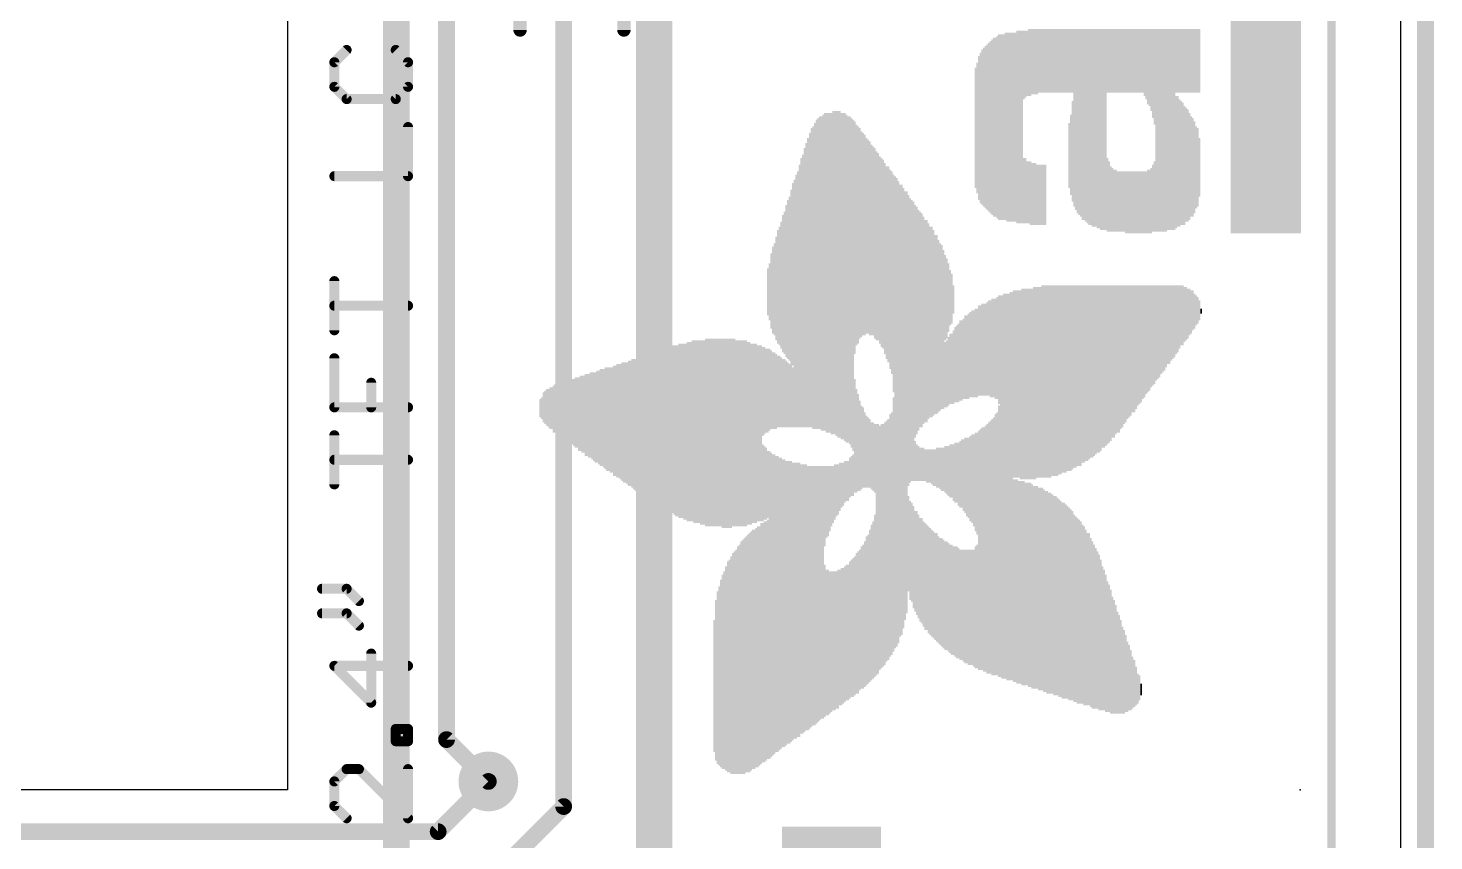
# Model space of a CAD drawing. Extents: x -0.6 to 62.7, y -0.8 to 53.6.
# Drawn here: x 41.4 to 62.74, y 10.4 to 22.74 of the extents above; entities that cross this region are included whole.
import ezdxf

# ---------------------------------------------------------------- set-up
doc = ezdxf.new("R2010")
doc.units = 0
for name, color, linetype in [('1', 12, 'CONTINUOUS'), ('16', 132, 'CONTINUOUS'), ('18', 110, 'CONTINUOUS'), ('20', 53, 'CONTINUOUS'), ('21', 40, 'CONTINUOUS'), ('22', 6, 'CONTINUOUS'), ('23', 40, 'CONTINUOUS')]:
    doc.layers.add(name, color=color, linetype=linetype)

# ---------------------------------------------------------------- blocks, each defined once
blk = doc.blocks.new('RECT')
blk.add_solid([(-0.5, -0.5), (0.5, -0.5), (-0.5, 0.5), (0.5, 0.5)])
blk = doc.blocks.new('ROUNDV')
at = {"const_width": 0.5}
blk.add_lwpolyline([(0, -0.25, 1), (0, 0.25, 1), (0, -0.25)], format="xyb", dxfattribs=at)

msp = doc.modelspace()

# ---------------------------------------------------------------- linework, layer by layer
at = {"layer": '1'}
for points, const_width in [([(62.611, -0.508), (62.611, 53.467)], 0.254), ([(47.752, 47.498), (47.752, 11.938)], 0.254), ([(46.99, 42.291), (46.99, 7.94)], 0.4064), ([(50.83, 9.84), (50.83, 41.559)], 0.4064), ([(47.752, 11.938), (48.387, 11.303)], 0.254)]:
    msp.add_lwpolyline(points, dxfattribs=dict(at, const_width=const_width))
at = {"layer": '1', "const_width": 0.127}
for points in [[(47.7969, 11.9829, 1), (47.7071, 11.8931)], [(47.6885, 11.938, 1), (47.8155, 11.938)], [(48.3421, 11.2581, 1), (48.4319, 11.3479)]]:
    msp.add_lwpolyline(points, format="xyb", dxfattribs=at)
at = {"layer": '16', "const_width": 0.254}
for points in [[(62.611, -0.635), (62.611, 53.34)], [(51.054, 38.608), (51.054, 9.525)], [(49.53, 10.922), (49.53, 37.338)], [(48.387, 11.303), (47.625, 10.541)], [(48.514, 9.906), (49.53, 10.922)], [(47.625, 10.541), (41.148, 10.541)]]:
    msp.add_lwpolyline(points, dxfattribs=at)
at = {"layer": '16', "const_width": 0.127}
for points in [[(48.4319, 11.2581, 1), (48.3421, 11.3479)], [(49.4665, 10.922, 1), (49.5935, 10.922)], [(49.5749, 10.8771, 1), (49.4851, 10.9669)], [(47.5801, 10.5859, 1), (47.6699, 10.4961)], [(47.625, 10.4775, 1), (47.625, 10.6045)]]:
    msp.add_lwpolyline(points, format="xyb", dxfattribs=at)
at = {"layer": '20'}
for p, q in [((62.23, 50.038), (62.23, 2.54)), ((45.339, 41.402), (45.339, 11.176)), ((45.339, 11.176), (38.608, 11.176))]:
    msp.add_line(p, q, dxfattribs=at)
at = {"layer": '21'}
for points, const_width in [([(48.8683, 22.7076), (48.8683, 23.233)], 0.2032), ([(50.4444, 22.7076), (50.4444, 23.233)], 0.2032), ([(46.2357, 22.4043), (46.0492, 22.2178)], 0.1524), ([(47.1678, 22.2178), (46.9814, 22.4043)], 0.1524), ([(46.0492, 22.2178), (46.0492, 21.845)], 0.1524), ([(47.1678, 21.845), (47.1678, 22.2178)], 0.1524), ([(46.0492, 21.845), (46.2357, 21.6586)], 0.1524), ([(46.9814, 21.6586), (47.1678, 21.845)], 0.1524), ([(46.2357, 21.6586), (46.9814, 21.6586)], 0.1524), ([(47.1678, 20.4892), (47.1678, 21.2349)], 0.1524), ([(46.0492, 20.4892), (47.1678, 20.4892)], 0.1524), ([(46.0492, 18.1504), (46.0492, 18.8961)], 0.1524), ([(47.1678, 18.5232), (46.0492, 18.5232)], 0.1524), ([(46.0492, 16.981), (46.0492, 17.7267)], 0.1524), ([(46.6085, 16.981), (46.6085, 17.3538)], 0.1524), ([(47.1678, 16.981), (46.0492, 16.981)], 0.1524), ([(46.0492, 15.8116), (46.0492, 16.5573)], 0.1524), ([(47.1678, 16.1844), (46.0492, 16.1844)], 0.1524), ([(45.8628, 14.227), (46.2357, 14.227)], 0.1524), ([(46.2357, 14.227), (46.4221, 14.0405)], 0.1524), ([(45.8628, 13.8541), (46.2357, 13.8541)], 0.1524), ([(46.2357, 13.8541), (46.4221, 13.6677)], 0.1524), ([(46.6085, 12.4983), (46.6085, 13.244)], 0.1524), ([(47.1678, 13.0576), (46.0492, 13.0576)], 0.1524), ([(46.0492, 13.0576), (46.6085, 12.4983)], 0.1524), ([(46.9814, 11.9136), (46.9814, 12.1)], 0.1524), ([(46.9814, 12.1), (47.1678, 12.1)], 0.1524), ([(47.1678, 12.1), (47.1678, 11.9136)], 0.1524), ([(47.1678, 11.9136), (46.9814, 11.9136)], 0.1524), ([(46.2357, 11.4899), (46.0492, 11.3035)], 0.1524), ([(46.4221, 11.4899), (46.2357, 11.4899)], 0.1524), ([(47.1678, 10.7442), (46.4221, 11.4899)], 0.1524), ([(47.1678, 11.4899), (47.1678, 10.7442)], 0.1524), ([(46.0492, 11.3035), (46.0492, 10.9306)], 0.1524), ([(46.0492, 10.9306), (46.2357, 10.7442)], 0.1524)]:
    msp.add_lwpolyline(points, dxfattribs=dict(at, const_width=const_width))
for points, const_width in [([(48.8175, 22.7076, 1), (48.9191, 22.7076)], 0.1016), ([(50.3936, 22.7076, 1), (50.4952, 22.7076)], 0.1016), ([(46.2626, 22.3773, 1), (46.2087, 22.4312)], 0.0762), ([(47.0083, 22.4312, 1), (46.9544, 22.3773)], 0.0762), ([(46.0873, 22.2178, 1), (46.0111, 22.2178)], 0.0762), ([(46.0223, 22.2448, 1), (46.0762, 22.1909)], 0.0762), ([(47.2059, 22.2178, 1), (47.1297, 22.2178)], 0.0762), ([(47.1409, 22.1909, 1), (47.1947, 22.2448)], 0.0762), ([(46.0111, 21.845, 1), (46.0873, 21.845)], 0.0762), ([(46.0762, 21.8719, 1), (46.0223, 21.8181)], 0.0762), ([(47.1297, 21.845, 1), (47.2059, 21.845)], 0.0762), ([(47.1947, 21.8181, 1), (47.1409, 21.8719)], 0.0762), ([(46.2357, 21.6967, 1), (46.2357, 21.6205)], 0.0762), ([(46.2087, 21.6316, 1), (46.2626, 21.6855)], 0.0762), ([(46.9544, 21.6855, 1), (47.0083, 21.6316)], 0.0762), ([(46.9814, 21.6205, 1), (46.9814, 21.6967)], 0.0762), ([(47.2059, 21.2349, 1), (47.1297, 21.2349)], 0.0762), ([(46.0492, 20.5273, 1), (46.0492, 20.4511)], 0.0762), ([(47.1297, 20.4892, 1), (47.2059, 20.4892)], 0.0762), ([(47.1678, 20.4511, 1), (47.1678, 20.5273)], 0.0762), ([(46.0873, 18.8961, 1), (46.0111, 18.8961)], 0.0762), ([(46.0492, 18.5613, 1), (46.0492, 18.4851)], 0.0762), ([(47.1678, 18.4851, 1), (47.1678, 18.5613)], 0.0762), ([(46.0111, 18.1504, 1), (46.0873, 18.1504)], 0.0762), ([(46.0873, 17.7267, 1), (46.0111, 17.7267)], 0.0762), ([(46.6466, 17.3538, 1), (46.5704, 17.3538)], 0.0762), ([(46.0492, 17.0191, 1), (46.0492, 16.9429)], 0.0762), ([(46.0111, 16.981, 1), (46.0873, 16.981)], 0.0762), ([(46.5704, 16.981, 1), (46.6466, 16.981)], 0.0762), ([(47.1678, 16.9429, 1), (47.1678, 17.0191)], 0.0762), ([(46.0873, 16.5573, 1), (46.0111, 16.5573)], 0.0762), ([(46.0492, 16.2225, 1), (46.0492, 16.1463)], 0.0762), ([(47.1678, 16.1463, 1), (47.1678, 16.2225)], 0.0762), ([(46.0111, 15.8116, 1), (46.0873, 15.8116)], 0.0762), ([(45.8628, 14.2651, 1), (45.8628, 14.1889)], 0.0762), ([(46.2626, 14.2539, 1), (46.2087, 14.2)], 0.0762), ([(46.2357, 14.1889, 1), (46.2357, 14.2651)], 0.0762), ([(46.3952, 14.0136, 1), (46.449, 14.0675)], 0.0762), ([(45.8628, 13.8922, 1), (45.8628, 13.816)], 0.0762), ([(46.2626, 13.8811, 1), (46.2087, 13.8272)], 0.0762), ([(46.2357, 13.816, 1), (46.2357, 13.8922)], 0.0762), ([(46.3952, 13.6407, 1), (46.449, 13.6946)], 0.0762), ([(46.6466, 13.244, 1), (46.5704, 13.244)], 0.0762), ([(46.0492, 13.0957, 1), (46.0492, 13.0195)], 0.0762), ([(46.0762, 13.0845, 1), (46.0223, 13.0306)], 0.0762), ([(47.1678, 13.0195, 1), (47.1678, 13.0957)], 0.0762), ([(46.5704, 12.4983, 1), (46.6466, 12.4983)], 0.0762), ([(46.5816, 12.4714, 1), (46.6355, 12.5252)], 0.0762), ([(47.0195, 12.1, 1), (46.9433, 12.1)], 0.0762), ([(46.9814, 12.1381, 1), (46.9814, 12.0619)], 0.0762), ([(47.2059, 12.1, 1), (47.1297, 12.1)], 0.0762), ([(47.1678, 12.0619, 1), (47.1678, 12.1381)], 0.0762), ([(46.9814, 11.9517, 1), (46.9814, 11.8755)], 0.0762), ([(46.9433, 11.9136, 1), (47.0195, 11.9136)], 0.0762), ([(47.1297, 11.9136, 1), (47.2059, 11.9136)], 0.0762), ([(47.1678, 11.8755, 1), (47.1678, 11.9517)], 0.0762), ([(46.2357, 11.528, 1), (46.2357, 11.4518)], 0.0762), ([(46.2626, 11.463, 1), (46.2087, 11.5168)], 0.0762), ([(46.449, 11.5168, 1), (46.3952, 11.463)], 0.0762), ([(46.4221, 11.4518, 1), (46.4221, 11.528)], 0.0762), ([(47.2059, 11.4899, 1), (47.1297, 11.4899)], 0.0762), ([(46.0873, 11.3035, 1), (46.0111, 11.3035)], 0.0762), ([(46.0223, 11.3304, 1), (46.0762, 11.2765)], 0.0762), ([(46.0762, 10.9576, 1), (46.0223, 10.9037)], 0.0762), ([(46.0111, 10.9306, 1), (46.0873, 10.9306)], 0.0762), ([(46.2087, 10.7173, 1), (46.2626, 10.7711)], 0.0762), ([(47.1297, 10.7442, 1), (47.2059, 10.7442)], 0.0762), ([(47.1409, 10.7173, 1), (47.1947, 10.7711)], 0.0762)]:
    msp.add_lwpolyline(points, format="xyb", dxfattribs=dict(at, const_width=const_width))
at = {"layer": '22', "const_width": 0.127}
msp.add_lwpolyline([(61.182, 4.989), (61.182, 47.589)], dxfattribs=at)
at = {"layer": '23'}
msp.add_point((60.706, 11.176), dxfattribs=at)

# ---------------------------------------------------------------- block references
at = {"layer": '1', "xscale": 1.3, "yscale": 1.5, "rotation": 90}
msp.add_blockref('RECT', (53.594, 9.967), dxfattribs=at)
at = {"layer": '18', "xscale": 0.9064, "yscale": 0.9064}
msp.add_blockref('ROUNDV', (48.387, 11.303), dxfattribs=at)
msp.add_blockref('ROUNDV', (48.387, 11.303), dxfattribs=at)
at = {"layer": '21', "yscale": 0.0254, "rotation": 90}
for p, xscale in [((59.6646, 30.226), 21.209), ((59.69, 30.226), 21.209), ((59.7154, 30.226), 21.209), ((59.7408, 30.226), 21.209), ((59.7662, 30.226), 21.209), ((59.7916, 30.226), 21.209), ((59.817, 24.8031), 10.3632), ((59.8424, 24.8031), 10.3632), ((59.8678, 24.8031), 10.3632), ((59.8932, 24.8031), 10.3632), ((59.9186, 24.8031), 10.3632), ((59.944, 24.8031), 10.3632), ((59.9694, 24.8031), 10.3632), ((59.9948, 24.8031), 10.3632), ((60.0202, 24.8031), 10.3632), ((60.0456, 24.8031), 10.3632), ((60.071, 24.8031), 10.3632), ((60.0964, 24.8031), 10.3632), ((60.1218, 24.8031), 10.3632), ((60.1472, 24.8031), 10.3632), ((60.1726, 24.8031), 10.3632), ((60.198, 24.8031), 10.3632), ((60.2234, 24.8031), 10.3632), ((60.2488, 24.8031), 10.3632), ((60.2742, 24.8031), 10.3632), ((60.2996, 24.8031), 10.3632), ((60.325, 24.8031), 10.3632), ((60.3504, 24.8031), 10.3632), ((60.3758, 24.8031), 10.3632), ((60.4012, 24.8031), 10.3632), ((60.4266, 24.8031), 10.3632), ((60.452, 24.8031), 10.3632), ((60.4774, 24.8031), 10.3632), ((60.5028, 24.8031), 10.3632), ((60.5282, 24.8031), 10.3632), ((60.5536, 24.8031), 10.3632), ((60.579, 24.8031), 10.3632), ((60.6044, 24.8031), 10.3632), ((60.6298, 24.8031), 10.3632), ((60.6552, 24.8031), 10.3632), ((60.6806, 24.8031), 10.3632), ((60.706, 24.8031), 10.3632), ((56.1086, 21.2344), 2.7686), ((56.134, 21.2344), 2.8194), ((56.1594, 21.2344), 2.8194), ((56.1848, 21.2344), 2.8194), ((56.2102, 21.2344), 2.8194), ((56.2356, 21.2471), 2.8448), ((56.261, 21.2344), 2.8702), ((56.2864, 21.2344), 2.8702), ((56.3118, 21.2344), 2.8702), ((56.3372, 21.2344), 2.8702), ((56.3626, 21.2344), 2.8702), ((56.388, 21.2344), 2.8702), ((56.4134, 21.2344), 2.921), ((56.4388, 21.2344), 2.921), ((56.4642, 21.2344), 2.921), ((56.4896, 21.2344), 2.921), ((56.515, 22.1742), 1.0414), ((56.5404, 22.1869), 1.016), ((56.5658, 22.1996), 0.9906), ((56.5912, 22.2123), 1.016), ((56.6166, 22.2123), 1.016), ((56.642, 22.225), 0.9906), ((56.6674, 22.225), 0.9906), ((56.6928, 22.225), 0.9906), ((56.7182, 22.225), 0.9906), ((56.7436, 22.2377), 0.9652), ((56.769, 22.2377), 0.9652), ((56.7944, 22.2377), 0.9652), ((56.8198, 22.2377), 0.9652), ((56.8452, 22.2377), 0.9652), ((56.8706, 22.2377), 0.9652), ((56.896, 22.2377), 0.9652), ((56.9214, 22.2377), 0.9652), ((56.9468, 22.2377), 0.9652), ((56.9722, 22.2377), 0.9652), ((56.9976, 22.2377), 0.9652), ((57.023, 22.2377), 0.9652), ((57.0484, 22.2377), 0.9652), ((57.0738, 22.2377), 0.9652), ((57.0992, 22.2377), 0.9652), ((57.1246, 22.2377), 0.9652), ((57.15, 22.2377), 0.9652), ((57.1754, 22.2377), 0.9652), ((57.2008, 22.2377), 0.9652), ((57.2262, 22.2377), 0.9652), ((57.2516, 22.2377), 0.9652), ((57.277, 21.3741), 2.6924), ((57.3024, 21.3487), 2.7432), ((57.3278, 21.3233), 2.794), ((57.3532, 21.3106), 2.8194), ((57.3786, 21.2979), 2.8448), ((57.404, 21.2725), 2.8956), ((57.4294, 21.2725), 2.8956), ((57.4548, 21.2598), 2.921), ((57.4802, 21.2471), 2.9464), ((57.5056, 21.2344), 2.9718), ((57.531, 21.2344), 2.9718), ((57.5564, 21.2217), 2.9972), ((57.5818, 21.2217), 2.9972), ((57.6072, 21.2217), 2.9972), ((57.6326, 21.209), 3.0226), ((57.658, 21.209), 3.0226), ((57.6834, 21.1963), 3.048), ((57.7088, 21.1963), 3.048), ((57.7342, 21.1963), 3.048), ((57.7596, 21.1963), 3.048), ((57.785, 22.2377), 0.9652), ((57.8104, 22.2377), 0.9652), ((57.8358, 22.2377), 0.9652), ((57.8612, 22.2377), 0.9652), ((57.8866, 22.2377), 0.9652), ((57.912, 22.2377), 0.9652), ((57.9374, 22.2377), 0.9652), ((57.9628, 22.2377), 0.9652), ((57.9882, 22.2377), 0.9652), ((58.0136, 22.2377), 0.9652), ((58.039, 22.2377), 0.9652), ((58.0644, 22.2377), 0.9652), ((58.0898, 22.2377), 0.9652), ((58.1152, 22.2377), 0.9652), ((58.1406, 22.2377), 0.9652), ((58.166, 22.2377), 0.9652), ((58.1914, 22.2377), 0.9652), ((58.2168, 22.2377), 0.9652), ((58.2422, 22.2377), 0.9652), ((58.2676, 22.2377), 0.9652), ((58.293, 22.2377), 0.9652), ((58.3184, 22.2377), 0.9652), ((58.3438, 22.2123), 1.016), ((58.3692, 22.1869), 1.0668), ((58.3946, 22.1488), 1.143), ((58.42, 22.1361), 1.1684), ((58.4454, 22.098), 1.2446), ((58.4708, 22.0472), 1.3462), ((58.4962, 21.9964), 1.4478), ((58.5216, 21.1836), 3.0734), ((58.547, 21.1836), 3.0734), ((58.5724, 21.1836), 3.0734), ((58.5978, 21.1836), 3.0734), ((58.6232, 21.1836), 3.0734), ((58.6486, 21.1836), 3.0734), ((58.674, 21.1836), 3.0734), ((58.6994, 21.1963), 3.048), ((58.7248, 21.1963), 3.048), ((58.7502, 21.1963), 3.048), ((58.7756, 21.1963), 3.048), ((58.801, 21.1963), 3.048), ((58.8264, 22.2377), 0.9652), ((58.8518, 22.2377), 0.9652), ((58.8772, 22.2377), 0.9652), ((58.9026, 22.2377), 0.9652), ((58.928, 22.2377), 0.9652), ((58.9534, 22.2377), 0.9652), ((58.9788, 22.2377), 0.9652), ((59.0042, 22.2377), 0.9652), ((59.0296, 22.2377), 0.9652), ((59.055, 22.2377), 0.9652), ((59.0804, 22.2377), 0.9652), ((59.1058, 22.2377), 0.9652), ((59.1312, 22.2377), 0.9652), ((59.1566, 22.2377), 0.9652), ((59.182, 22.2377), 0.9652), ((55.88, 21.2344), 2.3622), ((55.9054, 21.2344), 2.413), ((55.9308, 21.2344), 2.4638), ((55.9562, 21.2344), 2.5146), ((55.9816, 21.2344), 2.5654), ((56.007, 21.2344), 2.6162), ((56.0324, 21.2344), 2.667), ((56.0578, 21.2344), 2.7178), ((56.0832, 21.2344), 2.7178), ((55.8038, 21.2217), 1.9812), ((55.8292, 21.2217), 2.1844), ((55.8546, 21.2217), 2.286), ((55.7784, 21.2217), 1.8288), ((57.2516, 20.8661), 1.524), ((58.8264, 20.701), 2.0066), ((58.8518, 20.7137), 1.9812), ((58.8772, 20.6883), 1.9304), ((58.9026, 20.6883), 1.8796), ((58.928, 20.6756), 1.8542), ((58.9534, 20.6502), 1.8034), ((53.3654, 18.9992), 4.699), ((53.3908, 19.0119), 4.7244), ((53.4162, 19.0246), 4.7498), ((53.4416, 19.0119), 4.7752), ((53.467, 19.0246), 4.8006), ((53.4924, 19.0373), 4.826), ((53.5178, 19.0246), 4.8514), ((53.5432, 19.0246), 4.8514), ((53.5686, 19.0246), 4.8514), ((53.594, 19.0119), 4.8768), ((53.6194, 19.0246), 4.9022), ((53.6448, 19.0246), 4.9022), ((53.6702, 19.0119), 4.9276), ((53.6956, 18.9992), 4.953), ((53.721, 18.9992), 4.953), ((53.7464, 18.9738), 4.953), ((53.7718, 18.9738), 4.953), ((53.7972, 18.9611), 4.9784), ((53.8226, 18.9357), 4.9784), ((53.848, 18.923), 4.953), ((53.8734, 18.9103), 4.9784), ((53.8988, 18.8722), 5.0038), ((53.9242, 18.8341), 5.0292), ((57.2262, 20.8153), 1.2192), ((58.9788, 20.6629), 1.7272), ((59.0042, 20.6502), 1.7018), ((59.0296, 20.6375), 1.6256), ((59.055, 20.6375), 1.524), ((59.0804, 20.6248), 1.4986), ((53.2638, 18.9103), 4.4704), ((53.2892, 18.9484), 4.5466), ((53.3146, 18.9484), 4.5974), ((53.34, 18.9738), 4.6482), ((53.9496, 19.558), 3.5306), ((53.975, 19.5961), 3.3528), ((54.0004, 19.5961), 3.302), ((54.0258, 19.6215), 3.2004), ((54.0512, 19.6088), 3.1242), ((54.0766, 19.6088), 3.0734), ((57.2008, 20.8026), 0.9906), ((59.1058, 20.6248), 1.397), ((59.1312, 20.6248), 1.2446), ((59.1566, 20.6248), 1.1938), ((53.1876, 18.796), 4.2418), ((53.213, 18.8341), 4.318), ((53.2384, 18.8722), 4.3942), ((54.102, 19.5961), 3.048), ((54.1274, 19.5834), 2.9718), ((54.1528, 19.5707), 2.9464), ((54.1782, 19.5453), 2.9464), ((54.2036, 19.5199), 2.8956), ((54.229, 19.5072), 2.8702), ((54.2544, 19.4691), 2.8956), ((59.182, 20.6248), 0.889), ((53.1368, 18.7198), 4.0894), ((53.1622, 18.7452), 4.1402), ((54.2798, 19.431), 2.8702), ((54.3052, 19.4183), 2.8448), ((54.3306, 19.3675), 2.8448), ((54.356, 19.3294), 2.8702), ((54.3814, 19.304), 2.8702), ((56.515, 20.2692), 0.9906), ((56.5404, 20.2692), 0.9906), ((56.5658, 20.2438), 0.9398), ((56.5912, 20.2438), 0.9398), ((56.6166, 20.2311), 0.9652), ((57.785, 20.2057), 1.1176), ((57.8104, 20.1803), 1.0668), ((58.4962, 20.1803), 1.0668), ((53.0606, 18.5928), 3.8354), ((53.086, 18.6182), 3.8862), ((53.1114, 18.669), 3.9878), ((54.4068, 19.2405), 2.8956), ((54.4322, 19.177), 2.921), ((54.4576, 19.1516), 2.9718), ((54.483, 19.0754), 3.0226), ((54.5084, 19.0246), 3.0734), ((54.5338, 18.8595), 3.302), ((54.5592, 16.9037), 7.1628), ((56.642, 20.2184), 0.9398), ((56.6674, 20.2184), 0.9398), ((56.6928, 20.2184), 0.9398), ((56.7182, 20.2057), 0.9144), ((56.7436, 20.2057), 0.9144), ((56.769, 20.2057), 0.9144), ((56.7944, 20.2057), 0.9144), ((56.8198, 20.2057), 0.9144), ((56.8452, 20.2057), 0.9144), ((57.8358, 20.1422), 0.9906), ((57.8612, 20.1295), 0.9652), ((57.8866, 20.1168), 0.9398), ((57.912, 20.1168), 0.9398), ((57.9374, 20.1041), 0.9144), ((57.9628, 20.1041), 0.9144), ((57.9882, 20.1041), 0.9144), ((58.0136, 20.1041), 0.9144), ((58.039, 20.1041), 0.9144), ((58.0644, 20.0914), 0.9398), ((58.0898, 20.0914), 0.9398), ((58.1152, 20.0914), 0.9398), ((58.1406, 20.0914), 0.9398), ((58.166, 20.0914), 0.9398), ((58.1914, 20.0914), 0.9398), ((58.2168, 20.0914), 0.9398), ((58.2422, 20.0914), 0.9398), ((58.2676, 20.0914), 0.9398), ((58.293, 20.0914), 0.9398), ((58.3184, 20.0914), 0.9398), ((58.3438, 20.0914), 0.9398), ((58.3692, 20.0914), 0.9398), ((58.3946, 20.1041), 0.9652), ((58.42, 20.1041), 0.9652), ((58.4454, 20.1168), 0.9906), ((58.4708, 20.1549), 1.016), ((52.9844, 18.4785), 3.6068), ((53.0098, 18.9992), 2.7686), ((53.0352, 18.5547), 3.7592), ((54.5846, 16.9037), 7.112), ((54.61, 16.9037), 7.0104), ((54.6354, 16.9291), 6.858), ((54.6608, 16.9418), 6.8326), ((54.6862, 16.9672), 6.6802), ((52.9336, 18.923), 2.413), ((52.959, 18.9357), 2.4892), ((54.7116, 17.0053), 6.5024), ((54.737, 17.0561), 6.4008), ((54.7624, 17.9959), 4.4196), ((54.7878, 17.9959), 4.318), ((54.8132, 17.9959), 4.2672), ((54.8386, 17.9832), 4.2418), ((52.8574, 18.8595), 2.0828), ((52.8828, 18.8722), 2.159), ((52.9082, 18.8976), 2.3114), ((54.864, 18.288), 3.5306), ((54.8894, 18.3007), 3.4544), ((54.9148, 18.3007), 3.3528), ((54.9402, 18.3134), 3.2766), ((54.9656, 18.3007), 3.2512), ((54.991, 18.3007), 3.1496), ((52.7812, 18.8087), 1.7272), ((52.8066, 18.8214), 1.8034), ((52.832, 18.8341), 1.9304), ((55.0164, 18.288), 3.0734), ((55.0418, 18.288), 3.0734), ((55.0672, 18.288), 2.9718), ((55.0926, 18.2753), 2.8956), ((55.118, 18.2753), 2.8956), ((55.1434, 18.2626), 2.8194), ((52.705, 18.7579), 1.3208), ((52.7304, 18.7706), 1.397), ((52.7558, 18.7833), 1.5748), ((55.1688, 18.2372), 2.7178), ((55.1942, 18.2372), 2.7178), ((55.2196, 18.2118), 2.6162), ((55.245, 18.1991), 2.54), ((55.2704, 18.1991), 2.4892), ((52.6796, 18.7452), 1.143), ((55.2958, 18.161), 2.413), ((55.3212, 18.6436), 1.2954), ((55.3466, 18.6309), 1.2192), ((52.6288, 18.7325), 0.7112), ((52.6542, 18.7325), 0.8636), ((55.372, 18.6436), 1.0414), ((55.3974, 18.6436), 0.8382), ((55.4228, 18.6309), 0.762), ((55.4482, 18.6182), 0.4318), ((56.4896, 17.3355), 2.8956), ((56.515, 17.3355), 2.8956), ((56.5404, 17.3355), 2.8956), ((56.5658, 17.3355), 2.8956), ((56.5912, 17.3355), 2.8956), ((56.6166, 17.3355), 2.8956), ((56.642, 17.3355), 2.8956), ((56.6674, 17.3482), 2.921), ((56.6928, 17.3482), 2.921), ((56.7182, 17.3609), 2.8956), ((56.7436, 17.3609), 2.8956), ((56.769, 17.3609), 2.8956), ((56.7944, 17.3736), 2.921), ((56.8198, 17.3736), 2.921), ((56.8452, 17.3736), 2.921), ((56.8706, 17.3736), 2.921), ((56.896, 17.3736), 2.921), ((56.9214, 17.3736), 2.921), ((56.9468, 17.3863), 2.8956), ((56.9722, 17.3863), 2.8956), ((56.9976, 17.3863), 2.8956), ((57.023, 17.3863), 2.8956), ((57.0484, 17.399), 2.8702), ((57.0738, 17.399), 2.8702), ((57.0992, 17.4117), 2.8448), ((57.1246, 17.4117), 2.8448), ((57.15, 17.4117), 2.8448), ((57.1754, 17.4244), 2.8194), ((57.2008, 17.4244), 2.8194), ((57.2262, 17.4244), 2.8194), ((57.2516, 17.4371), 2.794), ((57.277, 17.4498), 2.7686), ((57.3024, 17.4498), 2.7686), ((57.3278, 17.4625), 2.7432), ((57.3532, 17.4625), 2.7432), ((57.3786, 17.4625), 2.7432), ((57.404, 17.4879), 2.6924), ((57.4294, 17.4879), 2.6924), ((57.4548, 17.5006), 2.667), ((57.4802, 17.5006), 2.667), ((57.5056, 17.5133), 2.6416), ((57.531, 17.526), 2.6162), ((57.5564, 17.526), 2.6162), ((57.5818, 17.5387), 2.5908), ((57.6072, 17.5514), 2.5654), ((57.6326, 17.5641), 2.54), ((57.658, 17.5641), 2.54), ((57.6834, 17.5768), 2.5146), ((57.7088, 17.6022), 2.4638), ((57.7342, 17.6022), 2.4638), ((57.7596, 17.6149), 2.4384), ((57.785, 17.6276), 2.413), ((57.8104, 17.6403), 2.3876), ((57.8358, 17.653), 2.3622), ((57.8612, 17.6784), 2.3114), ((57.8866, 17.6784), 2.3114), ((57.912, 17.7038), 2.2606), ((57.9374, 17.7165), 2.2352), ((57.9628, 17.7165), 2.2352), ((57.9882, 17.7419), 2.1844), ((58.0136, 17.7546), 2.159), ((58.039, 17.78), 2.1082), ((58.0644, 17.7927), 2.0828), ((58.0898, 17.8181), 2.032), ((58.1152, 17.8308), 2.0066), ((58.1406, 17.8435), 1.9812), ((58.166, 17.8689), 1.9304), ((58.1914, 17.8689), 1.9304), ((58.2168, 17.8943), 1.8796), ((58.2422, 17.9197), 1.8288), ((58.2676, 17.9324), 1.8034), ((58.293, 17.9451), 1.778), ((58.3184, 17.9705), 1.7272), ((58.3438, 17.9832), 1.7018), ((58.3692, 18.0086), 1.651), ((58.3946, 18.0213), 1.6256), ((58.42, 18.034), 1.6002), ((58.4454, 18.0594), 1.5494), ((58.4708, 18.0721), 1.524), ((58.4962, 18.0848), 1.4986), ((58.5216, 18.1102), 1.4478), ((58.547, 18.1229), 1.4224), ((58.5724, 18.1356), 1.397), ((58.5978, 18.161), 1.3462), ((58.6232, 18.1737), 1.3208), ((58.6486, 18.1864), 1.2954), ((58.674, 18.2118), 1.2446), ((58.6994, 18.2372), 1.1938), ((58.7248, 18.2372), 1.1938), ((58.7502, 18.2626), 1.143), ((58.7756, 18.2753), 1.1176), ((58.801, 18.288), 1.0922), ((58.8264, 18.3134), 1.0414), ((58.8518, 18.3261), 1.016), ((58.8772, 18.3515), 0.9652), ((58.9026, 18.3769), 0.9144), ((58.928, 18.3769), 0.9144), ((58.9534, 18.3896), 0.8382), ((58.9788, 18.4023), 0.8128), ((59.0042, 18.4023), 0.762), ((59.0296, 18.4277), 0.7112), ((55.9562, 17.8689), 1.4224), ((55.9816, 17.8816), 1.4478), ((56.007, 17.8689), 1.4732), ((56.0324, 17.8816), 1.4986), ((56.0578, 17.8816), 1.4986), ((56.0832, 17.8689), 1.524), ((56.1086, 17.8816), 1.5494), ((56.134, 17.8562), 1.651), ((56.1594, 15.7861), 5.7912), ((56.1848, 15.7734), 5.8166), ((56.2102, 15.7861), 5.842), ((56.2356, 15.7861), 5.842), ((56.261, 15.7734), 5.8674), ((56.2864, 15.7734), 5.8674), ((56.3118, 15.7861), 5.8928), ((56.3372, 15.7861), 5.8928), ((56.3626, 17.3355), 2.8448), ((56.388, 17.3355), 2.8448), ((56.4134, 17.3355), 2.8448), ((56.4388, 17.3355), 2.8448), ((56.4642, 17.3228), 2.8702), ((59.055, 18.4277), 0.6604), ((59.0804, 18.4531), 0.6096), ((59.1058, 18.4404), 0.5334), ((59.1312, 18.4531), 0.4572), ((59.1566, 18.4531), 0.4064), ((59.182, 18.4531), 0.3048), ((55.626, 17.7419), 1.27), ((55.6514, 17.7419), 1.27), ((55.6768, 17.7546), 1.2954), ((55.7022, 17.78), 1.2954), ((55.7276, 17.7927), 1.3208), ((55.753, 17.7927), 1.3208), ((55.7784, 17.8054), 1.3462), ((55.8038, 17.8054), 1.3462), ((55.8292, 17.8435), 1.3716), ((55.8546, 17.8435), 1.3716), ((55.88, 17.8562), 1.397), ((55.9054, 17.8562), 1.397), ((55.9308, 17.8562), 1.397), ((59.2074, 18.4404), 0.0762), ((55.4482, 17.5895), 1.1176), ((55.4736, 17.6276), 1.143), ((55.499, 17.6403), 1.1684), ((55.5244, 17.653), 1.1938), ((55.5498, 17.6911), 1.2192), ((55.5752, 17.6911), 1.2192), ((55.6006, 17.7165), 1.2192), ((51.2826, 16.6243), 2.6416), ((51.308, 16.6243), 2.6416), ((51.3334, 16.6243), 2.6416), ((51.3588, 16.6116), 2.667), ((51.3842, 16.6116), 2.667), ((51.4096, 16.6116), 2.7178), ((51.435, 16.6116), 2.7178), ((51.4604, 16.6116), 2.7178), ((51.4858, 16.6243), 2.7432), ((51.5112, 16.6116), 2.7686), ((51.5366, 16.6116), 2.7686), ((51.562, 16.6116), 2.7686), ((51.5874, 16.6116), 2.7686), ((51.6128, 16.5989), 2.794), ((51.6382, 16.5989), 2.794), ((51.6636, 16.5989), 2.794), ((51.689, 16.5989), 2.8448), ((51.7144, 16.5989), 2.8448), ((51.7398, 16.5989), 2.8448), ((51.7652, 16.5989), 2.8448), ((51.7906, 16.5989), 2.8448), ((51.816, 16.5989), 2.8448), ((51.8414, 16.5989), 2.8448), ((51.8668, 16.5989), 2.8448), ((51.8922, 16.5989), 2.8448), ((51.9176, 16.5989), 2.8448), ((51.943, 16.5862), 2.8702), ((51.9684, 16.5862), 2.8702), ((51.9938, 16.5862), 2.8702), ((52.0192, 16.5862), 2.8702), ((52.0446, 16.5862), 2.8702), ((52.07, 16.5862), 2.8702), ((52.0954, 16.5989), 2.8448), ((52.1208, 16.5989), 2.8448), ((52.1462, 16.5862), 2.8194), ((52.1716, 16.5862), 2.8194), ((52.197, 16.5862), 2.8194), ((52.2224, 16.5862), 2.8194), ((52.2478, 16.5862), 2.8194), ((52.2732, 16.5862), 2.8194), ((52.2986, 16.5862), 2.8194), ((52.324, 16.5862), 2.7686), ((52.3494, 16.5862), 2.7686), ((52.3748, 16.5735), 2.7432), ((52.4002, 16.5862), 2.7178), ((52.4256, 16.5862), 2.7178), ((52.451, 16.5862), 2.7178), ((55.3212, 17.4752), 0.9906), ((55.3466, 17.4879), 1.016), ((55.372, 17.526), 1.0414), ((55.3974, 17.5641), 1.0668), ((55.4228, 17.5641), 1.0668), ((50.5714, 16.7386), 1.9558), ((50.5968, 16.7259), 1.9812), ((50.6222, 16.7132), 2.0066), ((50.6476, 16.7132), 2.0066), ((50.673, 16.7132), 2.0574), ((50.6984, 16.7132), 2.0574), ((50.7238, 16.6878), 2.1082), ((50.7492, 16.7005), 2.1336), ((50.7746, 16.6878), 2.159), ((50.8, 16.7005), 2.1844), ((50.8254, 16.6751), 2.2352), ((50.8508, 16.6751), 2.2352), ((50.8762, 16.6624), 2.2606), ((50.9016, 16.6751), 2.286), ((50.927, 16.6624), 2.3114), ((50.9524, 16.6624), 2.3622), ((50.9778, 16.6624), 2.3622), ((51.0032, 16.6497), 2.3876), ((51.0286, 16.6497), 2.3876), ((51.054, 16.6497), 2.4384), ((51.0794, 16.637), 2.4638), ((51.1048, 16.637), 2.4638), ((51.1302, 16.637), 2.5146), ((51.1556, 16.637), 2.5146), ((51.181, 16.6497), 2.54), ((51.2064, 16.637), 2.5654), ((51.2318, 16.6243), 2.5908), ((51.2572, 16.6243), 2.5908), ((52.4764, 16.5862), 2.667), ((52.5018, 16.5862), 2.667), ((52.5272, 16.5862), 2.667), ((52.5526, 17.2212), 1.3462), ((52.578, 17.2339), 1.3208), ((52.6034, 17.2339), 1.27), ((52.6288, 17.2339), 1.27), ((52.6542, 17.2466), 1.2446), ((52.6796, 17.2466), 1.1938), ((52.705, 17.2339), 1.1684), ((52.7304, 17.2339), 1.1684), ((52.7558, 17.2212), 1.143), ((52.7812, 17.2212), 1.0922), ((52.8066, 17.2212), 1.0922), ((52.832, 17.2085), 1.0668), ((52.8574, 17.1958), 1.0414), ((52.8828, 17.1958), 1.0414), ((49.9364, 16.8656), 1.2954), ((49.9618, 16.8529), 1.3208), ((49.9872, 16.8402), 1.3462), ((50.0126, 16.8275), 1.3716), ((50.038, 16.8402), 1.397), ((50.0634, 16.8275), 1.4224), ((50.0888, 16.8275), 1.4732), ((50.1142, 16.8275), 1.4732), ((50.1396, 16.8148), 1.4986), ((50.165, 16.8148), 1.5494), ((50.1904, 16.8021), 1.5748), ((50.2158, 16.8021), 1.5748), ((50.2412, 16.7894), 1.6002), ((50.2666, 16.7894), 1.6002), ((50.292, 16.7767), 1.6764), ((50.3174, 16.7767), 1.6764), ((50.3428, 16.7767), 1.7272), ((50.3682, 16.7767), 1.7272), ((50.3936, 16.764), 1.7526), ((50.419, 16.764), 1.8034), ((50.4444, 16.7513), 1.8288), ((50.4698, 16.7513), 1.8288), ((50.4952, 16.7386), 1.8542), ((50.5206, 16.7386), 1.905), ((50.546, 16.7386), 1.905), ((52.9082, 17.1831), 1.016), ((52.9336, 17.1704), 0.9906), ((52.959, 17.1577), 0.9652), ((53.0098, 17.1323), 0.9144), ((49.3268, 16.9672), 0.635), ((49.3522, 16.9672), 0.635), ((49.3776, 16.9545), 0.7112), ((49.403, 16.9672), 0.7366), ((49.4284, 16.9545), 0.762), ((49.4538, 16.9545), 0.762), ((49.4792, 16.9418), 0.8382), ((49.5046, 16.9418), 0.8382), ((49.53, 16.9291), 0.8636), ((49.5554, 16.9418), 0.889), ((49.5808, 16.9291), 0.9144), ((49.6062, 16.9291), 0.9652), ((49.6316, 16.9164), 0.9906), ((49.657, 16.9164), 0.9906), ((49.6824, 16.9037), 1.016), ((49.7078, 16.9037), 1.0668), ((49.7332, 16.9037), 1.0668), ((49.7586, 16.8783), 1.1176), ((49.784, 16.891), 1.143), ((49.8094, 16.8783), 1.1684), ((49.8348, 16.8783), 1.1684), ((49.8602, 16.8656), 1.2446), ((49.8856, 16.8656), 1.2446), ((49.911, 16.8529), 1.27), ((53.9496, 16.5481), 1.7272), ((49.1744, 16.9672), 0.2794), ((49.1998, 16.9672), 0.3302), ((49.2252, 16.9799), 0.4572), ((49.2506, 16.9799), 0.508), ((49.276, 16.9799), 0.5588), ((49.3014, 16.9672), 0.5842), ((53.975, 16.4719), 1.5748), ((54.0004, 16.4465), 1.4732), ((54.0258, 16.3957), 1.3716), ((54.5338, 15.2019), 3.8608), ((54.0512, 16.3703), 1.27), ((54.0766, 16.3703), 1.2192), ((54.102, 16.3322), 1.143), ((54.483, 15.0368), 3.683), ((54.5084, 15.0622), 3.683), ((56.0832, 14.8971), 3.9624), ((56.1086, 14.9098), 3.9878), ((56.134, 14.9479), 4.1148), ((54.1274, 16.3068), 1.0922), ((54.1528, 16.2941), 1.0668), ((54.1782, 16.2814), 1.0414), ((54.2036, 16.2433), 1.016), ((54.229, 16.2306), 1.0414), ((54.2544, 16.2052), 1.0414), ((54.2798, 14.8209), 3.81), ((54.3052, 14.8336), 3.7846), ((54.3306, 14.8463), 3.7084), ((54.356, 14.8717), 3.7084), ((54.3814, 14.8844), 3.683), ((54.4068, 14.9098), 3.683), ((54.4322, 14.9479), 3.6576), ((54.4576, 14.9733), 3.6576), ((55.8546, 14.8209), 3.6576), ((55.88, 14.8336), 3.683), ((55.9054, 14.8209), 3.7084), ((55.9308, 14.8336), 3.7338), ((55.9562, 14.8336), 3.7846), ((55.9816, 14.8463), 3.81), ((56.007, 14.859), 3.8354), ((56.0324, 14.859), 3.8862), ((56.0578, 14.8717), 3.9116), ((54.864, 16.1671), 0.6096), ((55.4736, 15.9893), 0.9144), ((55.499, 15.9893), 0.9144), ((55.5244, 15.9639), 0.9652), ((55.5498, 15.9639), 1.016), ((55.5752, 15.9766), 1.0414), ((55.6006, 15.9512), 1.0922), ((55.626, 15.9512), 1.143), ((55.6514, 15.9258), 1.1938), ((55.6768, 15.9131), 1.2192), ((55.7022, 15.9004), 1.2954), ((55.7276, 15.9004), 1.3462), ((55.753, 15.875), 1.397), ((55.7784, 15.8496), 1.4986), ((55.8038, 15.8242), 1.5494), ((55.8292, 14.8082), 3.6322), ((52.5526, 15.8369), 1.1684), ((52.578, 15.8369), 1.1176), ((52.6034, 15.8242), 1.0922), ((52.6288, 15.8115), 1.016), ((52.6542, 13.9827), 4.6736), ((52.6796, 13.9827), 4.6228), ((52.705, 13.9827), 4.572), ((52.7304, 13.9954), 4.5466), ((52.7558, 13.9954), 4.4958), ((52.7812, 13.9954), 4.4958), ((52.8066, 13.9954), 4.445), ((52.832, 14.0081), 4.4196), ((53.8734, 15.9131), 0.6096), ((53.8988, 15.9385), 0.6096), ((53.9242, 15.9512), 0.635), ((54.8894, 16.1417), 0.5588), ((54.9148, 16.129), 0.5334), ((54.9402, 16.1163), 0.508), ((54.9656, 16.1163), 0.508), ((54.991, 16.1163), 0.508), ((55.0164, 16.1036), 0.4826), ((55.0418, 16.0909), 0.508), ((55.0672, 16.0909), 0.508), ((55.0926, 16.0909), 0.508), ((55.118, 16.0782), 0.5334), ((55.1434, 16.0655), 0.5588), ((55.1688, 16.0655), 0.5588), ((55.1942, 16.0655), 0.6096), ((55.2196, 16.0655), 0.6096), ((55.245, 16.0528), 0.635), ((55.2704, 16.0401), 0.6604), ((55.2958, 16.0401), 0.6604), ((55.3212, 16.0401), 0.7112), ((55.3466, 16.0274), 0.7366), ((55.372, 16.0147), 0.762), ((55.3974, 16.0147), 0.8128), ((55.4228, 16.0147), 0.8128), ((55.4482, 15.9893), 0.8636), ((52.8574, 14.0081), 4.3688), ((52.8828, 14.0081), 4.3688), ((52.9082, 14.0081), 4.318), ((52.9336, 14.0208), 4.2926), ((52.959, 14.0208), 4.2926), ((52.9844, 14.0335), 4.2672), ((53.0098, 14.0335), 4.2164), ((53.0352, 14.0462), 4.191), ((53.0606, 14.0462), 4.191), ((53.086, 14.0589), 4.1656), ((53.1114, 14.0589), 4.1656), ((53.1368, 14.0716), 4.0894), ((53.1622, 14.0716), 4.0894), ((53.1876, 14.0843), 4.064), ((53.213, 14.097), 4.0386), ((53.2384, 14.0843), 4.0132), ((53.2638, 14.097), 3.9878), ((53.2892, 14.1097), 3.9624), ((53.3146, 14.1224), 3.937), ((53.34, 14.1224), 3.937), ((53.3654, 14.1351), 3.9116), ((53.3908, 14.1478), 3.8862), ((53.4162, 14.1605), 3.8608), ((53.4416, 14.1732), 3.8354), ((53.467, 14.1732), 3.8354), ((53.4924, 15.4813), 1.2192), ((53.5178, 15.5448), 1.0922), ((53.5432, 15.5575), 1.0668), ((53.5686, 15.5956), 0.9906), ((53.594, 15.6337), 0.9144), ((53.6194, 15.6591), 0.8636), ((53.6448, 15.6972), 0.8382), ((53.6702, 15.7226), 0.7874), ((53.6956, 15.7353), 0.762), ((53.721, 15.7734), 0.7366), ((53.7464, 15.7988), 0.6858), ((53.7718, 15.8115), 0.6604), ((53.7972, 15.8496), 0.635), ((53.8226, 15.8623), 0.6096), ((53.848, 15.8623), 0.6096), ((56.3626, 14.351), 3.0734), ((56.388, 14.351), 3.0734), ((56.4134, 14.3383), 3.0988), ((56.4388, 14.3256), 3.0734), ((56.4642, 14.3256), 3.0734), ((56.4896, 14.3129), 3.0988), ((56.515, 14.3129), 3.0988), ((56.5404, 14.3002), 3.0734), ((56.5658, 14.3002), 3.0734), ((56.5912, 14.2875), 3.0988), ((56.6166, 14.2875), 3.0988), ((56.642, 14.2621), 3.0988), ((54.7624, 14.9098), 1.4478), ((56.6674, 14.2494), 3.0734), ((56.6928, 14.2494), 3.0734), ((56.7182, 14.2494), 3.0734), ((56.7436, 14.224), 3.0734), ((56.769, 14.224), 3.0734), ((56.7944, 14.224), 3.0734), ((56.8198, 14.1986), 3.0734), ((56.8452, 14.1859), 3.048), ((56.8706, 14.1732), 3.0734), ((56.896, 14.1605), 3.048), ((56.9214, 14.1605), 3.048), ((56.9468, 14.1478), 3.0226), ((56.9722, 14.1224), 3.0226), ((56.9976, 14.1224), 3.0226), ((57.023, 14.1097), 2.9972), ((57.0484, 14.0843), 2.9972), ((54.7878, 14.8082), 1.4986), ((54.8132, 14.7828), 1.4986), ((54.8386, 14.7066), 1.5494), ((54.864, 14.6431), 1.524), ((54.8894, 14.6177), 1.5748), ((57.0738, 14.0716), 2.9718), ((57.0992, 14.0462), 2.9718), ((57.1246, 14.0462), 2.9718), ((57.15, 14.0335), 2.9464), ((57.1754, 14.0208), 2.921), ((57.2008, 13.9954), 2.921), ((57.2262, 13.9827), 2.8956), ((57.2516, 13.97), 2.8702), ((52.451, 13.335), 3.6322), ((52.4764, 13.3477), 3.6576), ((52.5018, 13.3604), 3.6322), ((52.5272, 13.3985), 3.6576), ((52.5526, 13.4112), 3.6322), ((52.578, 13.4239), 3.6576), ((52.6034, 13.4366), 3.6322), ((52.6288, 13.462), 3.6322), ((54.2036, 14.0208), 2.3622), ((54.229, 14.0589), 2.3876), ((54.2544, 14.1224), 2.4638), ((54.9148, 14.5669), 1.5748), ((54.9402, 14.5161), 1.5748), ((54.9656, 14.5034), 1.6002), ((54.991, 14.4526), 1.6002), ((55.0164, 14.4145), 1.6256), ((55.0418, 14.4018), 1.6002), ((55.0672, 14.3637), 1.6256), ((55.0926, 14.3383), 1.6256), ((57.277, 13.9319), 2.8448), ((57.3024, 13.9192), 2.8194), ((57.3278, 13.8938), 2.8194), ((57.3532, 13.8811), 2.794), ((57.3786, 13.8684), 2.7686), ((57.404, 13.843), 2.7178), ((57.4294, 13.8176), 2.7178), ((52.2224, 13.1826), 3.5306), ((52.2478, 13.1953), 3.556), ((52.2732, 13.208), 3.5814), ((52.2986, 13.2334), 3.5814), ((52.324, 13.2461), 3.6068), ((52.3494, 13.2588), 3.6322), ((52.3748, 13.2842), 3.6322), ((52.4002, 13.3096), 3.6322), ((52.4256, 13.3096), 3.6322), ((54.102, 13.843), 2.2098), ((54.1274, 13.8938), 2.2606), ((54.1528, 13.9192), 2.2606), ((54.1782, 13.97), 2.3114), ((55.118, 14.3129), 1.6256), ((55.1434, 14.2875), 1.6256), ((55.1688, 14.2621), 1.6256), ((55.1942, 14.2494), 1.651), ((55.2196, 14.2113), 1.6256), ((55.245, 14.1859), 1.6256), ((55.2704, 14.1732), 1.651), ((55.2958, 14.1478), 1.651), ((55.3212, 14.1224), 1.651), ((55.3466, 14.1224), 1.651), ((57.4548, 13.7922), 2.667), ((57.4802, 13.7668), 2.6162), ((57.5056, 13.7668), 2.6162), ((57.531, 13.716), 2.5654), ((57.5564, 13.6779), 2.54), ((52.0954, 13.0937), 3.3528), ((52.1208, 13.1064), 3.3782), ((52.1462, 13.1191), 3.4036), ((52.1716, 13.1445), 3.4544), ((52.197, 13.1572), 3.4798), ((53.975, 13.7033), 2.1336), ((54.0004, 13.716), 2.159), ((54.0258, 13.7541), 2.1336), ((54.0512, 13.7922), 2.159), ((54.0766, 13.8049), 2.1844), ((55.372, 14.097), 1.651), ((55.3974, 14.0716), 1.651), ((55.4228, 14.0589), 1.6764), ((55.4482, 14.0462), 1.651), ((55.4736, 14.0335), 1.6764), ((55.499, 14.0208), 1.7018), ((55.5244, 14.0081), 1.6764), ((55.5498, 13.9827), 1.6764), ((55.5752, 13.9827), 1.6764), ((55.6006, 13.97), 1.7018), ((55.626, 13.9573), 1.7272), ((55.6514, 13.9573), 1.7272), ((55.6768, 13.9446), 1.7526), ((55.7022, 13.9446), 1.7526), ((55.7276, 13.9446), 1.7526), ((55.753, 13.9319), 1.778), ((55.7784, 13.9446), 1.8542), ((55.8038, 13.9573), 1.8796), ((57.5818, 13.6525), 2.4892), ((57.6072, 13.6271), 2.4384), ((57.6326, 13.6017), 2.3876), ((57.658, 13.5636), 2.3622), ((51.9938, 13.0175), 3.0988), ((52.0192, 13.0429), 3.2004), ((52.0446, 13.0556), 3.2258), ((52.07, 13.0683), 3.302), ((53.4924, 13.4366), 2.3114), ((53.5178, 13.4112), 2.2098), ((53.5432, 13.4112), 2.2098), ((53.6956, 13.462), 2.1082), ((53.721, 13.4874), 2.0574), ((53.7464, 13.5001), 2.0828), ((53.7718, 13.5128), 2.0574), ((53.7972, 13.5382), 2.0574), ((53.8226, 13.5636), 2.0574), ((53.848, 13.5636), 2.0574), ((53.8734, 13.6017), 2.0828), ((53.8988, 13.6271), 2.0828), ((53.9242, 13.6398), 2.1082), ((53.9496, 13.6652), 2.1082), ((57.6834, 13.5255), 2.286), ((57.7088, 13.4747), 2.1844), ((57.7342, 13.4493), 2.1336), ((51.9176, 12.9413), 2.8448), ((51.943, 12.9667), 2.9464), ((51.9684, 12.9921), 2.9972), ((53.5686, 13.4112), 2.159), ((53.594, 13.4239), 2.1336), ((53.6194, 13.4366), 2.1082), ((53.6448, 13.4366), 2.1082), ((53.6702, 13.4493), 2.0828), ((57.7596, 13.3985), 2.0828), ((57.785, 13.3477), 1.9812), ((51.8668, 12.8778), 2.6162), ((51.8922, 12.9032), 2.7178), ((57.8104, 13.3223), 1.9304), ((57.8358, 13.2715), 1.8796), ((57.8612, 13.2207), 1.778), ((51.8414, 12.8397), 2.4384), ((57.8866, 13.1953), 1.7272), ((57.912, 13.1572), 1.651), ((57.9374, 13.1064), 1.5494), ((51.816, 12.7508), 2.0066), ((57.9628, 13.081), 1.4986), ((57.9882, 13.0429), 1.4224), ((58.0136, 12.9921), 1.3208), ((58.039, 12.9667), 1.27), ((58.0644, 12.9413), 1.1684), ((58.0898, 12.8905), 1.0668), ((58.1152, 12.8778), 0.9906), ((58.1406, 12.8397), 0.9144), ((58.166, 12.8016), 0.7874), ((58.1914, 12.7889), 0.7112), ((58.2168, 12.7508), 0.5842), ((58.2422, 12.7127), 0.4572), ((58.2676, 12.7254), 0.381), ((58.293, 12.7), 0.1778)]:
    msp.add_blockref('RECT', p, dxfattribs=dict(at, xscale=xscale))

doc.saveas('drawing.dxf')
